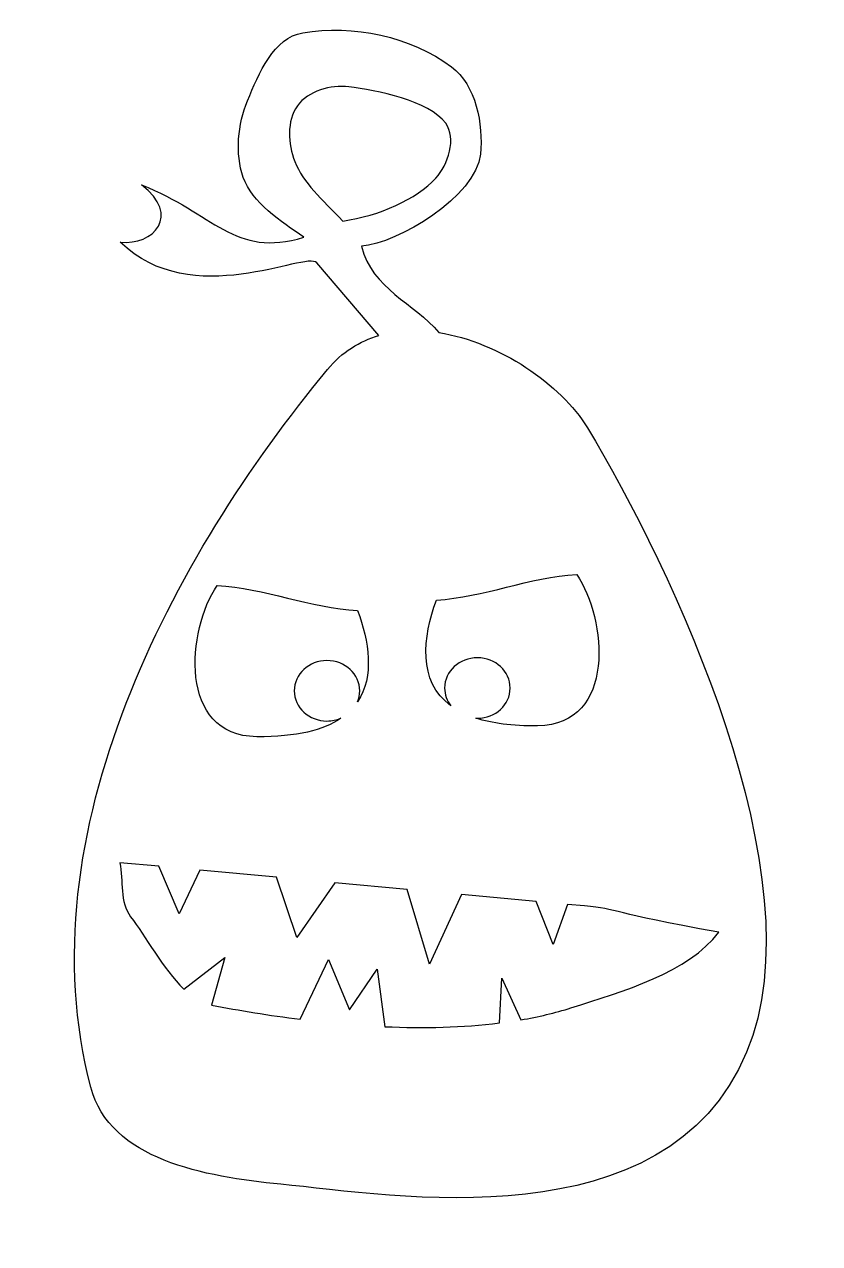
# Model space of a CAD drawing. Header units: inches. Extents: x -30.7 to -24.1, y 18.1 to 28.3.
import ezdxf

# ---------------------------------------------------------------- set-up
doc = ezdxf.new("R2010")
doc.units = ezdxf.units.IN
doc.header["$MEASUREMENT"] = 0
doc.layers.add('Layer 1', color=7, linetype='Continuous')

msp = doc.modelspace()

# ---------------------------------------------------------------- linework, layer by layer
at = {"layer": 'Layer 1', "color": 30}
for points, knots in [([(-30.157, 19.436), (-29.999, 18.832), (-29.209, 18.689), (-28.57, 18.627), (-28.57, 18.627), (-27.638, 18.535), (-25.353, 18.131), (-24.683, 19.728), (-24.683, 19.728), (-24.072, 21.185), (-25.312, 23.786), (-26.011, 24.942), (-26.011, 24.942), (-26.231, 25.305), (-26.745, 25.657), (-27.25, 25.737), (-27.25, 25.737), (-27.458, 25.984), (-27.806, 26.1), (-27.898, 26.457), (-27.898, 26.457), (-27.594, 26.482), (-26.942, 26.871), (-26.904, 27.226), (-26.904, 27.226), (-26.878, 27.477), (-26.943, 27.803), (-27.145, 27.955), (-27.145, 27.955), (-27.485, 28.21), (-27.968, 28.31), (-28.387, 28.24), (-28.387, 28.24), (-28.628, 28.201), (-28.756, 27.898), (-28.848, 27.672), (-28.848, 27.672), (-28.929, 27.475), (-28.954, 27.234), (-28.884, 27.033), (-28.884, 27.033), (-28.812, 26.825), (-28.567, 26.661), (-28.377, 26.533), (-28.377, 26.533), (-28.963, 26.355), (-29.131, 26.735), (-29.733, 26.97), (-29.733, 26.97), (-29.398, 26.717), (-29.635, 26.46), (-29.911, 26.493), (-29.911, 26.493), (-29.314, 25.907), (-28.359, 26.422), (-28.271, 26.319), (-28.271, 26.319), (-28.271, 26.319), (-27.751, 25.713), (-27.751, 25.713), (-27.751, 25.713), (-27.912, 25.666), (-28.06, 25.575), (-28.181, 25.428), (-28.181, 25.428), (-29.474, 23.864), (-30.711, 21.56), (-30.157, 19.436)], [0, 0, 0, 0, 0.058824, 0.058824, 0.058824, 0.058824, 0.117647, 0.117647, 0.117647, 0.117647, 0.176471, 0.176471, 0.176471, 0.176471, 0.235294, 0.235294, 0.235294, 0.235294, 0.294118, 0.294118, 0.294118, 0.294118, 0.352941, 0.352941, 0.352941, 0.352941, 0.411765, 0.411765, 0.411765, 0.411765, 0.470588, 0.470588, 0.470588, 0.470588, 0.529412, 0.529412, 0.529412, 0.529412, 0.588235, 0.588235, 0.588235, 0.588235, 0.647059, 0.647059, 0.647059, 0.647059, 0.705882, 0.705882, 0.705882, 0.705882, 0.764706, 0.764706, 0.764706, 0.764706, 0.823529, 0.823529, 0.823529, 0.823529, 0.882353, 0.882353, 0.882353, 0.882353, 0.941176, 0.941176, 0.941176, 0.941176, 1, 1, 1, 1]), ([(-28.053, 26.668), (-28.228, 26.853), (-28.385, 26.986), (-28.454, 27.166), (-28.454, 27.166), (-28.51, 27.311), (-28.523, 27.505), (-28.432, 27.63), (-28.432, 27.63), (-28.342, 27.754), (-28.154, 27.807), (-28.003, 27.789), (-28.003, 27.789), (-27.773, 27.761), (-27.331, 27.671), (-27.194, 27.484), (-27.194, 27.484), (-27.102, 27.359), (-27.172, 27.14), (-27.277, 27.025), (-27.277, 27.025), (-27.435, 26.852), (-27.749, 26.711), (-28.053, 26.668)], [0, 0, 0, 0, 0.166667, 0.166667, 0.166667, 0.166667, 0.333333, 0.333333, 0.333333, 0.333333, 0.5, 0.5, 0.5, 0.5, 0.666667, 0.666667, 0.666667, 0.666667, 0.833333, 0.833333, 0.833333, 0.833333, 1, 1, 1, 1]), ([(-26.929, 23.022), (-26.778, 23.022), (-26.656, 22.909), (-26.656, 22.769), (-26.656, 22.769), (-26.656, 22.63), (-26.778, 22.517), (-26.929, 22.517), (-26.929, 22.517), (-26.933, 22.517), (-26.937, 22.517), (-26.941, 22.517), (-26.941, 22.517), (-26.809, 22.475), (-26.641, 22.451), (-26.427, 22.454), (-26.427, 22.454), (-25.766, 22.463), (-25.848, 23.348), (-26.1, 23.718), (-26.1, 23.718), (-26.491, 23.697), (-26.881, 23.525), (-27.272, 23.504), (-27.272, 23.504), (-27.384, 23.192), (-27.431, 22.828), (-27.15, 22.621), (-27.15, 22.621), (-27.183, 22.662), (-27.203, 22.714), (-27.203, 22.769), (-27.203, 22.769), (-27.203, 22.909), (-27.08, 23.022), (-26.929, 23.022)], [0, 0, 0, 0, 0.111111, 0.111111, 0.111111, 0.111111, 0.222222, 0.222222, 0.222222, 0.222222, 0.333333, 0.333333, 0.333333, 0.333333, 0.444444, 0.444444, 0.444444, 0.444444, 0.555556, 0.555556, 0.555556, 0.555556, 0.666667, 0.666667, 0.666667, 0.666667, 0.777778, 0.777778, 0.777778, 0.777778, 0.888889, 0.888889, 0.888889, 0.888889, 1, 1, 1, 1]), ([(-28.185, 22.999), (-28.034, 22.999), (-27.911, 22.886), (-27.911, 22.746), (-27.911, 22.746), (-27.911, 22.714), (-27.918, 22.683), (-27.93, 22.655), (-27.93, 22.655), (-27.787, 22.866), (-27.836, 23.159), (-27.929, 23.416), (-27.929, 23.416), (-28.32, 23.436), (-28.711, 23.606), (-29.102, 23.626), (-29.102, 23.626), (-29.353, 23.256), (-29.432, 22.37), (-28.771, 22.363), (-28.771, 22.363), (-28.437, 22.36), (-28.213, 22.419), (-28.069, 22.517), (-28.069, 22.517), (-28.104, 22.502), (-28.143, 22.494), (-28.185, 22.494), (-28.185, 22.494), (-28.336, 22.494), (-28.458, 22.607), (-28.458, 22.746), (-28.458, 22.746), (-28.458, 22.886), (-28.336, 22.999), (-28.185, 22.999)], [0, 0, 0, 0, 0.111111, 0.111111, 0.111111, 0.111111, 0.222222, 0.222222, 0.222222, 0.222222, 0.333333, 0.333333, 0.333333, 0.333333, 0.444444, 0.444444, 0.444444, 0.444444, 0.555556, 0.555556, 0.555556, 0.555556, 0.666667, 0.666667, 0.666667, 0.666667, 0.777778, 0.777778, 0.777778, 0.777778, 0.888889, 0.888889, 0.888889, 0.888889, 1, 1, 1, 1]), ([(-29.039, 20.521), (-29.039, 20.521), (-29.38, 20.256), (-29.38, 20.256), (-29.38, 20.256), (-29.554, 20.424), (-29.705, 20.705), (-29.824, 20.86), (-29.824, 20.86), (-29.918, 20.981), (-29.884, 21.16), (-29.914, 21.311), (-29.914, 21.311), (-29.914, 21.311), (-29.588, 21.281), (-29.588, 21.281), (-29.588, 21.281), (-29.588, 21.281), (-29.419, 20.884), (-29.419, 20.884), (-29.419, 20.884), (-29.419, 20.884), (-29.246, 21.249), (-29.246, 21.249), (-29.246, 21.249), (-29.246, 21.249), (-28.606, 21.189), (-28.606, 21.189), (-28.606, 21.189), (-28.606, 21.189), (-28.436, 20.686), (-28.436, 20.686), (-28.436, 20.686), (-28.436, 20.686), (-28.12, 21.144), (-28.12, 21.144), (-28.12, 21.144), (-28.12, 21.144), (-27.515, 21.088), (-27.515, 21.088), (-27.515, 21.088), (-27.515, 21.088), (-27.329, 20.463), (-27.329, 20.463), (-27.329, 20.463), (-27.329, 20.463), (-27.063, 21.046), (-27.063, 21.046), (-27.063, 21.046), (-27.063, 21.046), (-26.438, 20.987), (-26.438, 20.987), (-26.438, 20.987), (-26.438, 20.987), (-26.297, 20.628), (-26.297, 20.628), (-26.297, 20.628), (-26.297, 20.628), (-26.178, 20.963), (-26.178, 20.963), (-26.178, 20.963), (-26.178, 20.963), (-26.035, 20.95), (-26.035, 20.95), (-26.035, 20.95), (-25.743, 20.923), (-25.833, 20.895), (-24.915, 20.731), (-24.915, 20.731), (-25.161, 20.396), (-25.72, 20.235), (-26.148, 20.099), (-26.148, 20.099), (-26.28, 20.057), (-26.421, 20.024), (-26.566, 19.999), (-26.566, 19.999), (-26.566, 19.999), (-26.726, 20.347), (-26.726, 20.347), (-26.726, 20.347), (-26.726, 20.347), (-26.745, 19.973), (-26.745, 19.973), (-26.745, 19.973), (-27.051, 19.934), (-27.376, 19.928), (-27.701, 19.942), (-27.701, 19.942), (-27.701, 19.942), (-27.767, 20.422), (-27.767, 20.422), (-27.767, 20.422), (-27.767, 20.422), (-27.998, 20.083), (-27.998, 20.083), (-27.998, 20.083), (-27.998, 20.083), (-28.172, 20.504), (-28.172, 20.504), (-28.172, 20.504), (-28.172, 20.504), (-28.408, 20.004), (-28.408, 20.004), (-28.408, 20.004), (-28.667, 20.036), (-28.917, 20.078), (-29.148, 20.122), (-29.148, 20.122), (-29.148, 20.122), (-29.039, 20.521), (-29.039, 20.521)], [0, 0, 0, 0, 0.035714, 0.035714, 0.035714, 0.035714, 0.071429, 0.071429, 0.071429, 0.071429, 0.107143, 0.107143, 0.107143, 0.107143, 0.142857, 0.142857, 0.142857, 0.142857, 0.178571, 0.178571, 0.178571, 0.178571, 0.214286, 0.214286, 0.214286, 0.214286, 0.25, 0.25, 0.25, 0.25, 0.285714, 0.285714, 0.285714, 0.285714, 0.321429, 0.321429, 0.321429, 0.321429, 0.357143, 0.357143, 0.357143, 0.357143, 0.392857, 0.392857, 0.392857, 0.392857, 0.428571, 0.428571, 0.428571, 0.428571, 0.464286, 0.464286, 0.464286, 0.464286, 0.5, 0.5, 0.5, 0.5, 0.535714, 0.535714, 0.535714, 0.535714, 0.571429, 0.571429, 0.571429, 0.571429, 0.607143, 0.607143, 0.607143, 0.607143, 0.642857, 0.642857, 0.642857, 0.642857, 0.678571, 0.678571, 0.678571, 0.678571, 0.714286, 0.714286, 0.714286, 0.714286, 0.75, 0.75, 0.75, 0.75, 0.785714, 0.785714, 0.785714, 0.785714, 0.821429, 0.821429, 0.821429, 0.821429, 0.857143, 0.857143, 0.857143, 0.857143, 0.892857, 0.892857, 0.892857, 0.892857, 0.928571, 0.928571, 0.928571, 0.928571, 0.964286, 0.964286, 0.964286, 0.964286, 1, 1, 1, 1])]:
    msp.add_open_spline(points, degree=3, knots=knots, dxfattribs=at)

doc.saveas('drawing.dxf')
